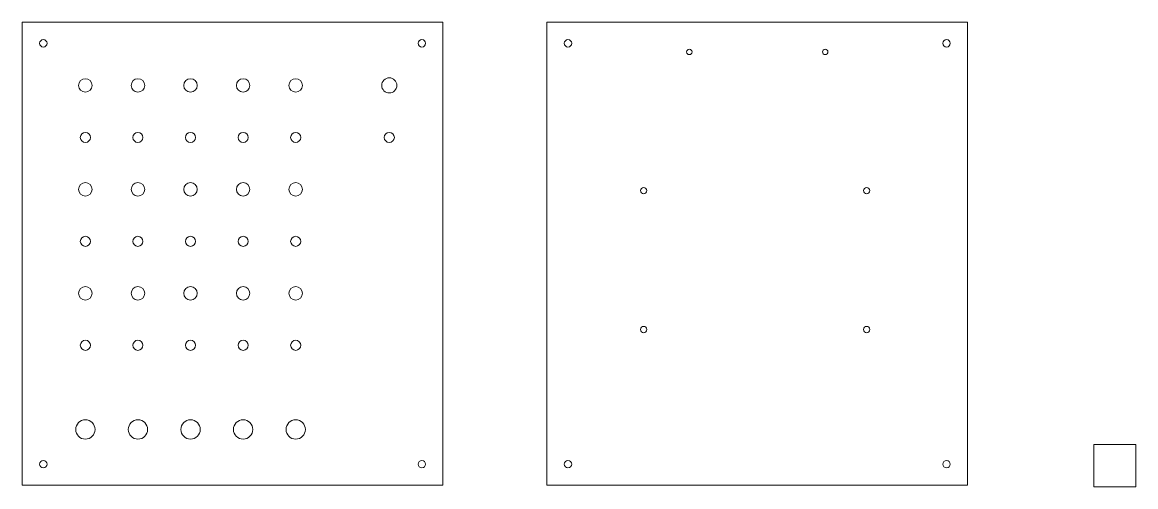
# Model space of a CAD drawing. Header units: inches. Extents: x 3.1 to 29.6, y 5.6 to 16.6.
import ezdxf

# ---------------------------------------------------------------- set-up
doc = ezdxf.new("R2010")
doc.units = ezdxf.units.IN
doc.header["$MEASUREMENT"] = 0
doc.layers.add('VISIBLE', color=7, linetype='Continuous', lineweight=0)

msp = doc.modelspace()

# ---------------------------------------------------------------- linework, layer by layer
at = {"layer": 'VISIBLE'}
for p, q in [((3.131, 16.605), (13.131, 16.605)), ((3.131, 5.605), (3.131, 16.605)), ((13.131, 16.605), (13.131, 5.605)), ((15.604, 16.605), (25.604, 16.605)), ((15.604, 5.605), (15.604, 16.605)), ((25.604, 16.605), (25.604, 5.605)), ((28.601, 6.57), (29.601, 6.57)), ((28.601, 5.57), (28.601, 6.57)), ((29.601, 6.57), (29.601, 5.57)), ((13.131, 5.605), (3.131, 5.605)), ((25.604, 5.605), (15.604, 5.605)), ((29.601, 5.57), (28.601, 5.57))]:
    msp.add_line(p, q, dxfattribs=at)
for centre, radius in [((3.631, 16.105), 0.0885), ((12.631, 16.105), 0.0885), ((16.104, 16.105), 0.0885), ((25.104, 16.105), 0.0885), ((18.989, 15.9), 0.0643), ((22.219, 15.9), 0.0642), ((4.631, 15.105), 0.16), ((5.881, 15.105), 0.16), ((7.131, 15.105), 0.16), ((8.381, 15.105), 0.16), ((9.631, 15.105), 0.16), ((11.856, 15.105), 0.18), ((4.631, 13.87), 0.12), ((5.881, 13.87), 0.12), ((7.131, 13.87), 0.12), ((8.381, 13.87), 0.12), ((9.631, 13.87), 0.12), ((11.856, 13.87), 0.12), ((4.631, 12.635), 0.16), ((5.881, 12.635), 0.16), ((7.131, 12.635), 0.16), ((8.381, 12.635), 0.16), ((9.631, 12.635), 0.16), ((17.904, 12.605), 0.075), ((23.204, 12.605), 0.075), ((4.631, 11.4), 0.12), ((5.881, 11.4), 0.12), ((7.131, 11.4), 0.12), ((8.381, 11.4), 0.12), ((9.631, 11.4), 0.12), ((4.631, 10.165), 0.16), ((5.881, 10.165), 0.16), ((7.131, 10.165), 0.16), ((8.381, 10.165), 0.16), ((9.631, 10.165), 0.16), ((17.904, 9.305), 0.075), ((23.204, 9.305), 0.075), ((4.631, 8.93), 0.12), ((5.881, 8.93), 0.12), ((7.131, 8.93), 0.12), ((8.381, 8.93), 0.12), ((9.631, 8.93), 0.12), ((4.631, 6.93), 0.23), ((5.881, 6.93), 0.23), ((7.131, 6.93), 0.23), ((8.381, 6.93), 0.23), ((9.631, 6.93), 0.23), ((3.631, 6.105), 0.0885), ((12.631, 6.105), 0.0885), ((16.104, 6.105), 0.0885), ((25.104, 6.105), 0.0885)]:
    msp.add_circle(centre, radius, dxfattribs=at)

doc.saveas('drawing.dxf')
